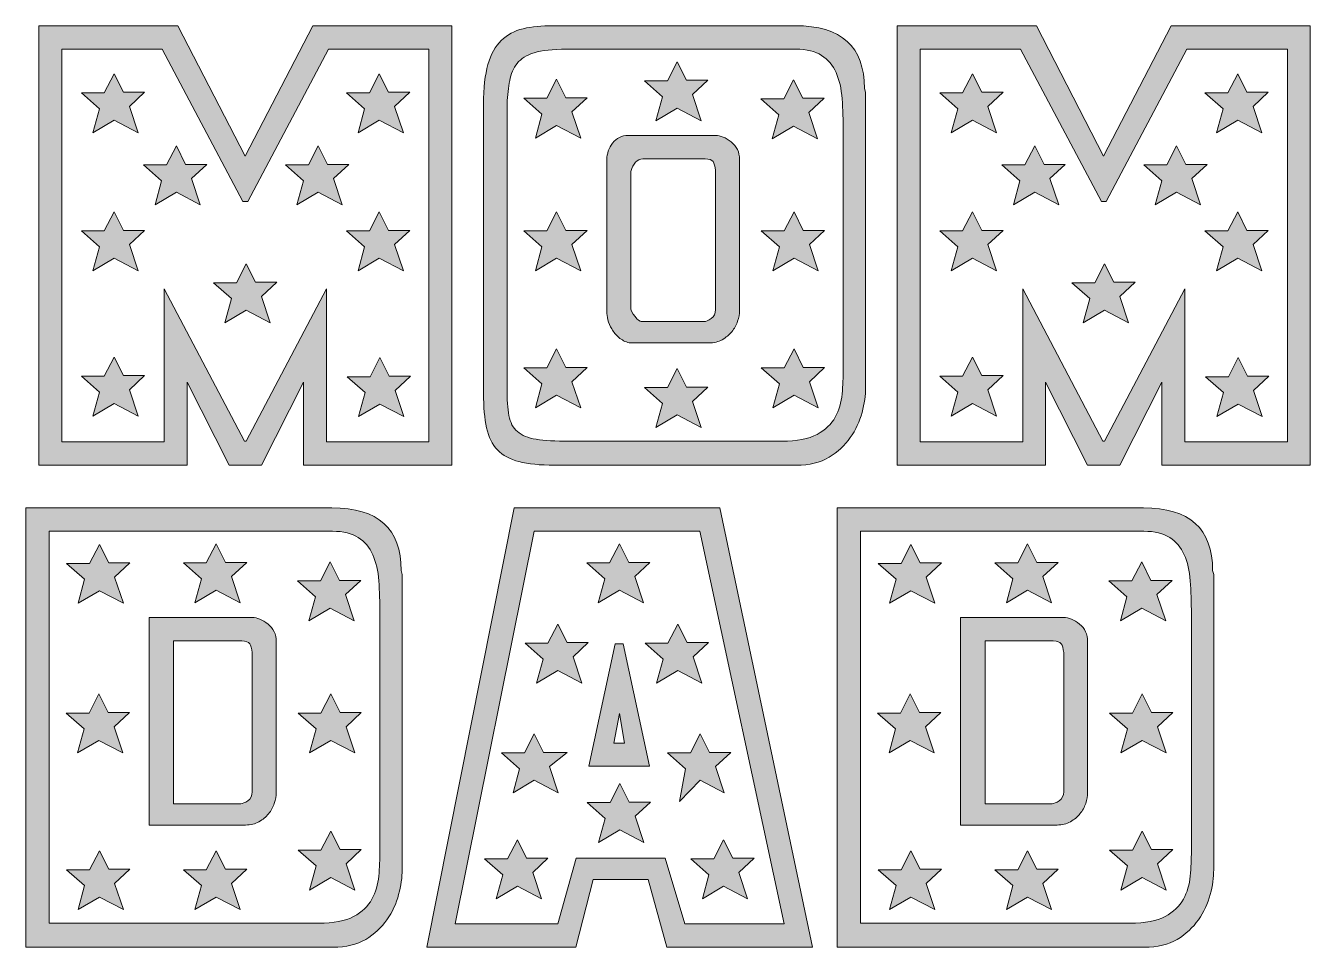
# Model space of a CAD drawing. Header units: centimetres. Extents: x 1.6 to 18.2, y -19 to -0.7.
# Drawn here: x 1.55 to 18.16, y -12.62 to -0.71 of the extents above; entities that cross this region are included whole.
import ezdxf

# ---------------------------------------------------------------- set-up
doc = ezdxf.new("R2010")
doc.units = ezdxf.units.CM
doc.header["$MEASUREMENT"] = 0
doc.layers.add('Capa 1', color=7, linetype='Continuous')

msp = doc.modelspace()

# ---------------------------------------------------------------- hatches: boundary and pattern name
at = {"layer": 'Capa 1', "true_color": 0x1c1c1b}
h = msp.add_hatch(color=250, dxfattribs=at)
h.dxf.hatch_style = 2
h.paths.add_polyline_path([(4.184, -6.385), (3.641, -5.313), (3.641, -6.385), (1.722, -6.385), (1.722, -0.706), (3.521, -0.706), (4.389, -2.392), (5.263, -0.706), (7.063, -0.706), (7.063, -6.385), (5.143, -6.385), (5.143, -5.313), (4.6, -6.385)])
h.paths.add_polyline_path([(5.44, -4.106), (5.44, -6.082), (6.766, -6.082), (6.766, -1.009), (5.468, -1.009), (4.424, -2.977), (4.36, -2.977), (3.316, -1.009), (2.018, -1.009), (2.018, -6.082), (3.344, -6.082), (3.344, -4.106), (4.381, -6.075), (4.403, -6.075)])
h.paths.add_polyline_path([(2.272, -1.573), (2.568, -1.573), (2.695, -1.327), (2.815, -1.566), (3.09, -1.566), (2.893, -1.75), (3.006, -2.089), (2.695, -1.926), (2.42, -2.089), (2.505, -1.778)])
h.paths.add_polyline_path([(2.272, -3.358), (2.568, -3.358), (2.695, -3.112), (2.815, -3.351), (3.09, -3.351), (2.893, -3.535), (3.006, -3.874), (2.695, -3.711), (2.42, -3.874), (2.505, -3.563)])
h.paths.add_polyline_path([(2.272, -5.235), (2.568, -5.235), (2.695, -4.988), (2.815, -5.228), (3.09, -5.228), (2.893, -5.412), (3.006, -5.75), (2.695, -5.588), (2.42, -5.75), (2.505, -5.44)])
h.paths.add_polyline_path([(3.076, -2.505), (3.373, -2.505), (3.5, -2.258), (3.619, -2.498), (3.895, -2.498), (3.697, -2.681), (3.81, -3.02), (3.5, -2.858), (3.224, -3.02), (3.309, -2.709)])
h.paths.add_polyline_path([(3.979, -4.029), (4.276, -4.029), (4.403, -3.782), (4.523, -4.022), (4.798, -4.022), (4.6, -4.205), (4.713, -4.544), (4.403, -4.382), (4.127, -4.544), (4.212, -4.233)])
h.paths.add_polyline_path([(4.911, -2.505), (5.207, -2.505), (5.334, -2.258), (5.454, -2.498), (5.729, -2.498), (5.531, -2.681), (5.644, -3.02), (5.334, -2.858), (5.059, -3.02), (5.143, -2.709)])
h.paths.add_polyline_path([(5.701, -1.573), (5.997, -1.573), (6.124, -1.327), (6.244, -1.566), (6.519, -1.566), (6.322, -1.75), (6.435, -2.089), (6.124, -1.926), (5.849, -2.089), (5.934, -1.778)])
h.paths.add_polyline_path([(5.701, -3.358), (5.997, -3.358), (6.124, -3.112), (6.244, -3.351), (6.519, -3.351), (6.322, -3.535), (6.435, -3.874), (6.124, -3.711), (5.849, -3.874), (5.934, -3.563)])
h.paths.add_polyline_path([(5.708, -5.242), (6.004, -5.242), (6.131, -4.995), (6.251, -5.235), (6.526, -5.235), (6.329, -5.419), (6.442, -5.757), (6.131, -5.595), (5.856, -5.757), (5.941, -5.447)])
h = msp.add_hatch(color=250, dxfattribs=at)
h.dxf.hatch_style = 2
edge = h.paths.add_edge_path()
edge.add_spline(control_points=[(12.411, -1.566), (12.411, -1.566), (12.411, -5.383), (12.411, -5.383), (12.411, -5.482), (12.395, -5.589), (12.365, -5.704), (12.334, -5.82), (12.284, -5.928), (12.213, -6.029), (12.142, -6.13), (12.051, -6.215), (11.938, -6.283), (11.825, -6.351), (11.684, -6.385), (11.515, -6.385), (11.515, -6.385), (8.389, -6.385), (8.389, -6.385), (8.201, -6.385), (8.048, -6.37), (7.93, -6.339), (7.813, -6.309), (7.72, -6.258), (7.652, -6.188), (7.583, -6.117), (7.536, -6.022), (7.511, -5.902), (7.485, -5.782), (7.472, -5.633), (7.472, -5.454), (7.472, -5.454), (7.472, -1.722), (7.472, -1.722), (7.472, -1.51), (7.491, -1.338), (7.528, -1.207), (7.566, -1.075), (7.623, -0.971), (7.701, -0.896), (7.779, -0.821), (7.873, -0.77), (7.983, -0.744), (8.094, -0.719), (8.224, -0.706), (8.375, -0.706), (8.375, -0.706), (11.5, -0.706), (11.5, -0.706), (12.098, -0.706), (12.396, -0.976), (12.396, -1.517), (12.396, -1.517), (12.411, -1.566), (12.411, -1.566)], knot_values=[0, 0, 0, 0, 1, 1, 1, 2, 2, 2, 3, 3, 3, 4, 4, 4, 5, 5, 5, 6, 6, 6, 7, 7, 7, 8, 8, 8, 9, 9, 9, 10, 10, 10, 11, 11, 11, 12, 12, 12, 13, 13, 13, 14, 14, 14, 15, 15, 15, 16, 16, 16, 17, 17, 17, 18, 18, 18, 18], degree=3, periodic=1)
edge = h.paths.add_edge_path()
edge.add_spline(control_points=[(7.775, -5.383), (7.775, -5.534), (7.783, -5.654), (7.8, -5.743), (7.816, -5.833), (7.853, -5.902), (7.909, -5.951), (7.966, -6.001), (8.047, -6.034), (8.153, -6.05), (8.258, -6.067), (8.401, -6.075), (8.579, -6.075), (8.579, -6.075), (11.331, -6.075), (11.331, -6.075), (11.524, -6.075), (11.674, -6.045), (11.783, -5.987), (11.891, -5.928), (11.97, -5.854), (12.019, -5.764), (12.068, -5.675), (12.098, -5.575), (12.107, -5.465), (12.117, -5.354), (12.121, -5.247), (12.121, -5.144), (12.121, -5.144), (12.121, -2.081), (12.121, -2.081), (12.121, -1.926), (12.117, -1.783), (12.107, -1.651), (12.098, -1.519), (12.072, -1.406), (12.03, -1.312), (11.987, -1.218), (11.925, -1.144), (11.843, -1.09), (11.76, -1.036), (11.649, -1.009), (11.507, -1.009), (11.507, -1.009), (8.544, -1.009), (8.544, -1.009), (8.365, -1.009), (8.227, -1.024), (8.128, -1.055), (8.029, -1.085), (7.955, -1.131), (7.906, -1.192), (7.856, -1.254), (7.825, -1.328), (7.81, -1.415), (7.796, -1.502), (7.785, -1.602), (7.775, -1.715), (7.775, -1.715), (7.775, -5.383), (7.775, -5.383)], knot_values=[0, 0, 0, 0, 1, 1, 1, 2, 2, 2, 3, 3, 3, 4, 4, 4, 5, 5, 5, 6, 6, 6, 7, 7, 7, 8, 8, 8, 9, 9, 9, 10, 10, 10, 11, 11, 11, 12, 12, 12, 13, 13, 13, 14, 14, 14, 15, 15, 15, 16, 16, 16, 17, 17, 17, 18, 18, 18, 19, 19, 19, 20, 20, 20, 20], degree=3, periodic=1)
h.paths.add_polyline_path([(8.227, -1.849), (7.994, -1.644), (8.29, -1.644), (8.417, -1.397), (8.537, -1.637), (8.812, -1.637), (8.615, -1.82), (8.728, -2.159), (8.417, -1.997), (8.142, -2.159)])
h.paths.add_polyline_path([(8.227, -3.563), (7.994, -3.358), (8.29, -3.358), (8.417, -3.112), (8.537, -3.351), (8.812, -3.351), (8.615, -3.535), (8.728, -3.874), (8.417, -3.711), (8.142, -3.874)])
h.paths.add_polyline_path([(8.227, -5.334), (7.994, -5.129), (8.29, -5.129), (8.417, -4.882), (8.537, -5.122), (8.812, -5.122), (8.615, -5.306), (8.728, -5.644), (8.417, -5.482), (8.142, -5.644)])
edge = h.paths.add_edge_path()
edge.add_spline(control_points=[(9.356, -4.805), (9.304, -4.791), (9.259, -4.767), (9.221, -4.734), (9.184, -4.701), (9.153, -4.665), (9.13, -4.625), (9.106, -4.585), (9.09, -4.545), (9.08, -4.505), (9.071, -4.465), (9.066, -4.431), (9.066, -4.403), (9.066, -4.403), (9.066, -2.434), (9.066, -2.434), (9.066, -2.359), (9.091, -2.288), (9.14, -2.223), (9.19, -2.157), (9.257, -2.124), (9.341, -2.124), (9.341, -2.124), (10.47, -2.124), (10.47, -2.124), (10.536, -2.124), (10.604, -2.152), (10.675, -2.208), (10.745, -2.265), (10.781, -2.34), (10.781, -2.434), (10.781, -2.434), (10.781, -4.389), (10.781, -4.389), (10.781, -4.431), (10.773, -4.477), (10.756, -4.526), (10.74, -4.576), (10.715, -4.62), (10.682, -4.66), (10.649, -4.7), (10.608, -4.734), (10.558, -4.763), (10.509, -4.791), (10.451, -4.805), (10.386, -4.805), (10.386, -4.805), (9.356, -4.805), (9.356, -4.805)], knot_values=[0, 0, 0, 0, 1, 1, 1, 2, 2, 2, 3, 3, 3, 4, 4, 4, 5, 5, 5, 6, 6, 6, 7, 7, 7, 8, 8, 8, 9, 9, 9, 10, 10, 10, 11, 11, 11, 12, 12, 12, 13, 13, 13, 14, 14, 14, 15, 15, 15, 16, 16, 16, 16], degree=3, periodic=1)
edge = h.paths.add_edge_path()
edge.add_spline(control_points=[(9.377, -4.367), (9.377, -4.386), (9.394, -4.418), (9.43, -4.463), (9.465, -4.507), (9.492, -4.53), (9.511, -4.53), (9.511, -4.53), (10.322, -4.53), (10.322, -4.53), (10.346, -4.53), (10.376, -4.517), (10.414, -4.491), (10.451, -4.465), (10.47, -4.426), (10.47, -4.374), (10.47, -4.374), (10.47, -2.575), (10.47, -2.575), (10.466, -2.524), (10.455, -2.486), (10.439, -2.462), (10.422, -2.439), (10.388, -2.427), (10.336, -2.427), (10.336, -2.427), (9.532, -2.427), (9.532, -2.427), (9.457, -2.432), (9.405, -2.486), (9.377, -2.589), (9.377, -2.589), (9.377, -4.367), (9.377, -4.367)], knot_values=[0, 0, 0, 0, 1, 1, 1, 2, 2, 2, 3, 3, 3, 4, 4, 4, 5, 5, 5, 6, 6, 6, 7, 7, 7, 8, 8, 8, 9, 9, 9, 10, 10, 10, 11, 11, 11, 11], degree=3, periodic=1)
h.paths.add_polyline_path([(9.786, -1.623), (9.553, -1.418), (9.849, -1.418), (9.976, -1.171), (10.096, -1.411), (10.372, -1.411), (10.174, -1.595), (10.287, -1.933), (9.976, -1.771), (9.701, -1.933)])
h.paths.add_polyline_path([(9.786, -5.588), (9.553, -5.383), (9.849, -5.383), (9.976, -5.136), (10.096, -5.376), (10.372, -5.376), (10.174, -5.56), (10.287, -5.898), (9.976, -5.736), (9.701, -5.898)])
h.paths.add_polyline_path([(11.289, -1.856), (11.056, -1.651), (11.352, -1.651), (11.479, -1.404), (11.599, -1.644), (11.874, -1.644), (11.677, -1.827), (11.79, -2.166), (11.479, -2.004), (11.204, -2.166)])
h.paths.add_polyline_path([(11.296, -3.563), (11.063, -3.358), (11.359, -3.358), (11.486, -3.112), (11.606, -3.351), (11.881, -3.351), (11.684, -3.535), (11.797, -3.874), (11.486, -3.711), (11.211, -3.874)])
h.paths.add_polyline_path([(11.296, -5.334), (11.063, -5.129), (11.359, -5.129), (11.486, -4.882), (11.606, -5.122), (11.881, -5.122), (11.684, -5.306), (11.797, -5.644), (11.486, -5.482), (11.211, -5.644)])
h = msp.add_hatch(color=250, dxfattribs=at)
h.dxf.hatch_style = 2
h.paths.add_polyline_path([(15.282, -6.385), (14.739, -5.313), (14.739, -6.385), (12.82, -6.385), (12.82, -0.706), (14.619, -0.706), (15.487, -2.392), (16.362, -0.706), (18.161, -0.706), (18.161, -6.385), (16.242, -6.385), (16.242, -5.313), (15.698, -6.385)])
h.paths.add_polyline_path([(16.538, -4.106), (16.538, -6.082), (17.864, -6.082), (17.864, -1.009), (16.566, -1.009), (15.522, -2.977), (15.459, -2.977), (14.414, -1.009), (13.116, -1.009), (13.116, -6.082), (14.443, -6.082), (14.443, -4.106), (15.48, -6.075), (15.501, -6.075)])
h.paths.add_polyline_path([(13.37, -1.573), (13.666, -1.573), (13.793, -1.327), (13.913, -1.566), (14.189, -1.566), (13.991, -1.75), (14.104, -2.089), (13.793, -1.926), (13.518, -2.089), (13.603, -1.778)])
h.paths.add_polyline_path([(13.37, -3.358), (13.666, -3.358), (13.793, -3.112), (13.913, -3.351), (14.189, -3.351), (13.991, -3.535), (14.104, -3.874), (13.793, -3.711), (13.518, -3.874), (13.603, -3.563)])
h.paths.add_polyline_path([(13.37, -5.235), (13.666, -5.235), (13.793, -4.988), (13.913, -5.228), (14.189, -5.228), (13.991, -5.412), (14.104, -5.75), (13.793, -5.588), (13.518, -5.75), (13.603, -5.44)])
h.paths.add_polyline_path([(14.174, -2.505), (14.471, -2.505), (14.598, -2.258), (14.718, -2.498), (14.993, -2.498), (14.795, -2.681), (14.908, -3.02), (14.598, -2.858), (14.323, -3.02), (14.407, -2.709)])
h.paths.add_polyline_path([(15.078, -4.029), (15.374, -4.029), (15.501, -3.782), (15.621, -4.022), (15.896, -4.022), (15.698, -4.205), (15.811, -4.544), (15.501, -4.382), (15.226, -4.544), (15.31, -4.233)])
h.paths.add_polyline_path([(16.009, -2.505), (16.305, -2.505), (16.432, -2.258), (16.552, -2.498), (16.827, -2.498), (16.63, -2.681), (16.743, -3.02), (16.432, -2.858), (16.157, -3.02), (16.242, -2.709)])
h.paths.add_polyline_path([(16.799, -1.573), (17.095, -1.573), (17.222, -1.327), (17.342, -1.566), (17.618, -1.566), (17.42, -1.75), (17.533, -2.089), (17.222, -1.926), (16.947, -2.089), (17.032, -1.778)])
h.paths.add_polyline_path([(16.799, -3.358), (17.095, -3.358), (17.222, -3.112), (17.342, -3.351), (17.618, -3.351), (17.42, -3.535), (17.533, -3.874), (17.222, -3.711), (16.947, -3.874), (17.032, -3.563)])
h.paths.add_polyline_path([(16.806, -5.242), (17.102, -5.242), (17.229, -4.995), (17.349, -5.235), (17.625, -5.235), (17.427, -5.419), (17.54, -5.757), (17.229, -5.595), (16.954, -5.757), (17.039, -5.447)])
h = msp.add_hatch(color=250, dxfattribs=at)
h.dxf.hatch_style = 2
edge = h.paths.add_edge_path()
edge.add_spline(control_points=[(6.42, -7.796), (6.42, -7.796), (6.42, -11.613), (6.42, -11.613), (6.42, -11.712), (6.405, -11.819), (6.374, -11.934), (6.344, -12.05), (6.293, -12.158), (6.223, -12.259), (6.152, -12.36), (6.061, -12.445), (5.948, -12.513), (5.835, -12.581), (5.694, -12.615), (5.524, -12.615), (5.524, -12.615), (1.552, -12.615), (1.552, -12.615), (1.552, -12.615), (1.552, -6.936), (1.552, -6.936), (1.552, -6.936), (5.51, -6.936), (5.51, -6.936), (6.108, -6.936), (6.406, -7.206), (6.406, -7.747), (6.406, -7.747), (6.42, -7.796), (6.42, -7.796)], knot_values=[0, 0, 0, 0, 1, 1, 1, 2, 2, 2, 3, 3, 3, 4, 4, 4, 5, 5, 5, 6, 6, 6, 7, 7, 7, 8, 8, 8, 9, 9, 9, 10, 10, 10, 10], degree=3, periodic=1)
edge = h.paths.add_edge_path()
edge.add_spline(control_points=[(1.855, -12.305), (1.855, -12.305), (5.341, -12.305), (5.341, -12.305), (5.534, -12.305), (5.684, -12.276), (5.792, -12.217), (5.901, -12.158), (5.979, -12.084), (6.029, -11.995), (6.078, -11.905), (6.108, -11.805), (6.117, -11.695), (6.126, -11.584), (6.131, -11.477), (6.131, -11.374), (6.131, -11.374), (6.131, -8.312), (6.131, -8.312), (6.131, -8.156), (6.126, -8.013), (6.117, -7.881), (6.108, -7.749), (6.082, -7.637), (6.039, -7.543), (5.997, -7.448), (5.935, -7.374), (5.852, -7.32), (5.77, -7.266), (5.658, -7.239), (5.517, -7.239), (5.517, -7.239), (1.855, -7.239), (1.855, -7.239), (1.855, -7.239), (1.855, -12.305), (1.855, -12.305)], knot_values=[0, 0, 0, 0, 1, 1, 1, 2, 2, 2, 3, 3, 3, 4, 4, 4, 5, 5, 5, 6, 6, 6, 7, 7, 7, 8, 8, 8, 9, 9, 9, 10, 10, 10, 11, 11, 11, 12, 12, 12, 12], degree=3, periodic=1)
h.paths.add_polyline_path([(2.307, -9.793), (2.074, -9.589), (2.371, -9.589), (2.498, -9.342), (2.617, -9.582), (2.893, -9.582), (2.695, -9.765), (2.808, -10.104), (2.498, -9.941), (2.222, -10.104)])
h.paths.add_polyline_path([(2.314, -7.86), (2.081, -7.655), (2.378, -7.655), (2.505, -7.408), (2.625, -7.648), (2.9, -7.648), (2.702, -7.832), (2.815, -8.17), (2.505, -8.008), (2.229, -8.17)])
h.paths.add_polyline_path([(2.314, -11.818), (2.081, -11.613), (2.378, -11.613), (2.505, -11.367), (2.625, -11.606), (2.9, -11.606), (2.702, -11.79), (2.815, -12.129), (2.505, -11.966), (2.229, -12.129)])
edge = h.paths.add_edge_path()
edge.add_spline(control_points=[(3.147, -11.035), (3.147, -11.035), (3.147, -8.354), (3.147, -8.354), (3.147, -8.354), (4.48, -8.354), (4.48, -8.354), (4.546, -8.354), (4.614, -8.382), (4.685, -8.439), (4.755, -8.495), (4.791, -8.57), (4.791, -8.664), (4.791, -8.664), (4.791, -10.619), (4.791, -10.619), (4.791, -10.661), (4.782, -10.707), (4.766, -10.756), (4.749, -10.806), (4.725, -10.85), (4.692, -10.89), (4.659, -10.93), (4.618, -10.964), (4.568, -10.993), (4.519, -11.021), (4.461, -11.035), (4.395, -11.035), (4.395, -11.035), (3.147, -11.035), (3.147, -11.035)], knot_values=[0, 0, 0, 0, 1, 1, 1, 2, 2, 2, 3, 3, 3, 4, 4, 4, 5, 5, 5, 6, 6, 6, 7, 7, 7, 8, 8, 8, 9, 9, 9, 10, 10, 10, 10], degree=3, periodic=1)
edge = h.paths.add_edge_path()
edge.add_spline(control_points=[(3.464, -10.76), (3.464, -10.76), (4.332, -10.76), (4.332, -10.76), (4.355, -10.76), (4.386, -10.747), (4.424, -10.721), (4.461, -10.695), (4.48, -10.656), (4.48, -10.605), (4.48, -10.605), (4.48, -8.805), (4.48, -8.805), (4.475, -8.754), (4.465, -8.716), (4.448, -8.693), (4.432, -8.669), (4.398, -8.657), (4.346, -8.657), (4.346, -8.657), (3.464, -8.657), (3.464, -8.657), (3.464, -8.657), (3.464, -10.76), (3.464, -10.76)], knot_values=[0, 0, 0, 0, 1, 1, 1, 2, 2, 2, 3, 3, 3, 4, 4, 4, 5, 5, 5, 6, 6, 6, 7, 7, 7, 8, 8, 8, 8], degree=3, periodic=1)
h.paths.add_polyline_path([(3.824, -7.853), (3.591, -7.648), (3.887, -7.648), (4.014, -7.401), (4.134, -7.641), (4.41, -7.641), (4.212, -7.825), (4.325, -8.163), (4.014, -8.001), (3.739, -8.163)])
h.paths.add_polyline_path([(3.824, -11.818), (3.591, -11.613), (3.887, -11.613), (4.014, -11.367), (4.134, -11.606), (4.41, -11.606), (4.212, -11.79), (4.325, -12.129), (4.014, -11.966), (3.739, -12.129)])
h.paths.add_polyline_path([(5.299, -8.086), (5.066, -7.881), (5.362, -7.881), (5.489, -7.634), (5.609, -7.874), (5.884, -7.874), (5.687, -8.058), (5.799, -8.396), (5.489, -8.234), (5.214, -8.396)])
h.paths.add_polyline_path([(5.306, -9.793), (5.073, -9.589), (5.369, -9.589), (5.496, -9.342), (5.616, -9.582), (5.891, -9.582), (5.694, -9.765), (5.807, -10.104), (5.496, -9.941), (5.221, -10.104)])
h.paths.add_polyline_path([(5.306, -11.564), (5.073, -11.36), (5.369, -11.36), (5.496, -11.113), (5.616, -11.352), (5.891, -11.352), (5.694, -11.536), (5.807, -11.875), (5.496, -11.712), (5.221, -11.875)])
h = msp.add_hatch(color=250, dxfattribs=at)
h.dxf.hatch_style = 2
h.paths.add_polyline_path([(10.527, -6.936), (11.726, -12.615), (9.842, -12.615), (9.602, -11.74), (8.89, -11.74), (8.664, -12.615), (6.738, -12.615), (7.867, -6.936)])
h.paths.add_polyline_path([(8.128, -7.239), (7.105, -12.312), (8.431, -12.312), (8.671, -11.465), (9.821, -11.465), (10.075, -12.312), (11.359, -12.312), (10.266, -7.239)])
h.paths.add_polyline_path([(7.634, -11.987), (7.719, -11.677), (7.486, -11.472), (7.782, -11.472), (7.909, -11.225), (8.029, -11.465), (8.304, -11.465), (8.107, -11.649), (8.219, -11.987), (7.909, -11.825)])
h.paths.add_polyline_path([(7.853, -10.619), (7.937, -10.308), (7.704, -10.104), (8.001, -10.104), (8.128, -9.857), (8.248, -10.097), (8.551, -10.097), (8.325, -10.28), (8.438, -10.619), (8.128, -10.456)])
h.paths.add_polyline_path([(8.156, -9.201), (8.241, -8.89), (8.008, -8.685), (8.304, -8.685), (8.431, -8.439), (8.551, -8.678), (8.826, -8.678), (8.629, -8.862), (8.742, -9.201), (8.431, -9.038)])
h.paths.add_polyline_path([(8.953, -8.163), (9.038, -7.853), (8.805, -7.648), (9.101, -7.648), (9.228, -7.401), (9.348, -7.641), (9.623, -7.641), (9.426, -7.825), (9.539, -8.163), (9.228, -8.001)])
h.paths.add_polyline_path([(8.96, -11.261), (9.045, -10.95), (8.812, -10.746), (9.108, -10.746), (9.235, -10.499), (9.355, -10.739), (9.631, -10.739), (9.433, -10.922), (9.546, -11.261), (9.235, -11.098)])
h.paths.add_polyline_path([(9.616, -10.273), (8.833, -10.273), (9.172, -8.693), (9.278, -8.693)])
h.paths.add_polyline_path([(9.158, -9.977), (9.292, -9.977), (9.228, -9.596)])
h.paths.add_polyline_path([(9.708, -9.201), (9.793, -8.89), (9.56, -8.685), (9.856, -8.685), (9.983, -8.439), (10.103, -8.678), (10.378, -8.678), (10.181, -8.862), (10.294, -9.201), (9.983, -9.038)])
h.paths.add_polyline_path([(10.004, -10.732), (10.082, -10.308), (9.849, -10.104), (10.146, -10.104), (10.273, -9.857), (10.393, -10.097), (10.668, -10.097), (10.47, -10.28), (10.583, -10.619), (10.273, -10.456)])
h.paths.add_polyline_path([(10.301, -11.987), (10.385, -11.677), (10.153, -11.472), (10.449, -11.472), (10.576, -11.225), (10.696, -11.465), (10.971, -11.465), (10.774, -11.649), (10.886, -11.987), (10.576, -11.825)])
h = msp.add_hatch(color=250, dxfattribs=at)
h.dxf.hatch_style = 2
edge = h.paths.add_edge_path()
edge.add_spline(control_points=[(16.912, -7.796), (16.912, -7.796), (16.912, -11.613), (16.912, -11.613), (16.912, -11.712), (16.897, -11.819), (16.866, -11.934), (16.835, -12.05), (16.785, -12.158), (16.714, -12.259), (16.644, -12.36), (16.552, -12.445), (16.439, -12.513), (16.326, -12.581), (16.185, -12.615), (16.016, -12.615), (16.016, -12.615), (12.044, -12.615), (12.044, -12.615), (12.044, -12.615), (12.044, -6.936), (12.044, -6.936), (12.044, -6.936), (16.002, -6.936), (16.002, -6.936), (16.599, -6.936), (16.898, -7.206), (16.898, -7.747), (16.898, -7.747), (16.912, -7.796), (16.912, -7.796)], knot_values=[0, 0, 0, 0, 1, 1, 1, 2, 2, 2, 3, 3, 3, 4, 4, 4, 5, 5, 5, 6, 6, 6, 7, 7, 7, 8, 8, 8, 9, 9, 9, 10, 10, 10, 10], degree=3, periodic=1)
edge = h.paths.add_edge_path()
edge.add_spline(control_points=[(12.347, -12.305), (12.347, -12.305), (15.832, -12.305), (15.832, -12.305), (16.025, -12.305), (16.176, -12.276), (16.284, -12.217), (16.392, -12.158), (16.471, -12.084), (16.52, -11.995), (16.57, -11.905), (16.599, -11.805), (16.608, -11.695), (16.618, -11.584), (16.623, -11.477), (16.623, -11.374), (16.623, -11.374), (16.623, -8.312), (16.623, -8.312), (16.623, -8.156), (16.618, -8.013), (16.608, -7.881), (16.599, -7.749), (16.573, -7.637), (16.531, -7.543), (16.489, -7.448), (16.426, -7.374), (16.344, -7.32), (16.262, -7.266), (16.15, -7.239), (16.009, -7.239), (16.009, -7.239), (12.347, -7.239), (12.347, -7.239), (12.347, -7.239), (12.347, -12.305), (12.347, -12.305)], knot_values=[0, 0, 0, 0, 1, 1, 1, 2, 2, 2, 3, 3, 3, 4, 4, 4, 5, 5, 5, 6, 6, 6, 7, 7, 7, 8, 8, 8, 9, 9, 9, 10, 10, 10, 11, 11, 11, 12, 12, 12, 12], degree=3, periodic=1)
h.paths.add_polyline_path([(12.799, -9.793), (12.566, -9.589), (12.862, -9.589), (12.989, -9.342), (13.109, -9.582), (13.384, -9.582), (13.187, -9.765), (13.299, -10.104), (12.989, -9.941), (12.714, -10.104)])
h.paths.add_polyline_path([(12.806, -7.86), (12.573, -7.655), (12.869, -7.655), (12.996, -7.408), (13.116, -7.648), (13.391, -7.648), (13.194, -7.832), (13.307, -8.17), (12.996, -8.008), (12.721, -8.17)])
h.paths.add_polyline_path([(12.806, -11.818), (12.573, -11.613), (12.869, -11.613), (12.996, -11.367), (13.116, -11.606), (13.391, -11.606), (13.194, -11.79), (13.307, -12.129), (12.996, -11.966), (12.721, -12.129)])
edge = h.paths.add_edge_path()
edge.add_spline(control_points=[(13.638, -11.035), (13.638, -11.035), (13.638, -8.354), (13.638, -8.354), (13.638, -8.354), (14.972, -8.354), (14.972, -8.354), (15.037, -8.354), (15.106, -8.382), (15.176, -8.439), (15.247, -8.495), (15.282, -8.57), (15.282, -8.664), (15.282, -8.664), (15.282, -10.619), (15.282, -10.619), (15.282, -10.661), (15.274, -10.707), (15.257, -10.756), (15.241, -10.806), (15.216, -10.85), (15.183, -10.89), (15.15, -10.93), (15.109, -10.964), (15.06, -10.993), (15.01, -11.021), (14.953, -11.035), (14.887, -11.035), (14.887, -11.035), (13.638, -11.035), (13.638, -11.035)], knot_values=[0, 0, 0, 0, 1, 1, 1, 2, 2, 2, 3, 3, 3, 4, 4, 4, 5, 5, 5, 6, 6, 6, 7, 7, 7, 8, 8, 8, 9, 9, 9, 10, 10, 10, 10], degree=3, periodic=1)
edge = h.paths.add_edge_path()
edge.add_spline(control_points=[(13.956, -10.76), (13.956, -10.76), (14.823, -10.76), (14.823, -10.76), (14.847, -10.76), (14.878, -10.747), (14.915, -10.721), (14.953, -10.695), (14.972, -10.656), (14.972, -10.605), (14.972, -10.605), (14.972, -8.805), (14.972, -8.805), (14.967, -8.754), (14.956, -8.716), (14.94, -8.693), (14.923, -8.669), (14.889, -8.657), (14.838, -8.657), (14.838, -8.657), (13.956, -8.657), (13.956, -8.657), (13.956, -8.657), (13.956, -10.76), (13.956, -10.76)], knot_values=[0, 0, 0, 0, 1, 1, 1, 2, 2, 2, 3, 3, 3, 4, 4, 4, 5, 5, 5, 6, 6, 6, 7, 7, 7, 8, 8, 8, 8], degree=3, periodic=1)
h.paths.add_polyline_path([(14.315, -7.853), (14.083, -7.648), (14.379, -7.648), (14.506, -7.401), (14.626, -7.641), (14.901, -7.641), (14.703, -7.825), (14.816, -8.163), (14.506, -8.001), (14.231, -8.163)])
h.paths.add_polyline_path([(14.315, -11.818), (14.083, -11.613), (14.379, -11.613), (14.506, -11.367), (14.626, -11.606), (14.901, -11.606), (14.703, -11.79), (14.816, -12.129), (14.506, -11.966), (14.231, -12.129)])
h.paths.add_polyline_path([(15.79, -8.086), (15.557, -7.881), (15.854, -7.881), (15.981, -7.634), (16.1, -7.874), (16.376, -7.874), (16.178, -8.058), (16.291, -8.396), (15.981, -8.234), (15.705, -8.396)])
h.paths.add_polyline_path([(15.797, -9.793), (15.564, -9.589), (15.861, -9.589), (15.988, -9.342), (16.108, -9.582), (16.383, -9.582), (16.185, -9.765), (16.298, -10.104), (15.988, -9.941), (15.712, -10.104)])
h.paths.add_polyline_path([(15.797, -11.564), (15.564, -11.36), (15.861, -11.36), (15.988, -11.113), (16.108, -11.352), (16.383, -11.352), (16.185, -11.536), (16.298, -11.875), (15.988, -11.712), (15.712, -11.875)])

# ---------------------------------------------------------------- linework, layer by layer
at = {"layer": 'Capa 1', "lineweight": 0}
for points in [[(4.184, -6.385), (3.641, -5.313), (3.641, -6.385), (1.722, -6.385), (1.722, -0.706), (3.521, -0.706), (4.389, -2.392), (5.263, -0.706), (7.063, -0.706), (7.063, -6.385), (5.143, -6.385), (5.143, -5.313), (4.6, -6.385), (4.184, -6.385)], [(15.282, -6.385), (14.739, -5.313), (14.739, -6.385), (12.82, -6.385), (12.82, -0.706), (14.619, -0.706), (15.487, -2.392), (16.362, -0.706), (18.161, -0.706), (18.161, -6.385), (16.242, -6.385), (16.242, -5.313), (15.698, -6.385), (15.282, -6.385)], [(5.44, -4.106), (5.44, -6.082), (6.766, -6.082), (6.766, -1.009), (5.468, -1.009), (4.424, -2.977), (4.36, -2.977), (3.316, -1.009), (2.018, -1.009), (2.018, -6.082), (3.344, -6.082), (3.344, -4.106), (4.381, -6.075), (4.403, -6.075), (5.44, -4.106)], [(16.538, -4.106), (16.538, -6.082), (17.864, -6.082), (17.864, -1.009), (16.566, -1.009), (15.522, -2.977), (15.459, -2.977), (14.414, -1.009), (13.116, -1.009), (13.116, -6.082), (14.443, -6.082), (14.443, -4.106), (15.48, -6.075), (15.501, -6.075), (16.538, -4.106)], [(2.272, -1.573), (2.568, -1.573), (2.695, -1.327), (2.815, -1.566), (3.09, -1.566), (2.893, -1.75), (3.006, -2.089), (2.695, -1.926), (2.42, -2.089), (2.505, -1.778), (2.272, -1.573)], [(5.701, -1.573), (5.997, -1.573), (6.124, -1.327), (6.244, -1.566), (6.519, -1.566), (6.322, -1.75), (6.435, -2.089), (6.124, -1.926), (5.849, -2.089), (5.934, -1.778), (5.701, -1.573)], [(9.786, -1.623), (9.553, -1.418), (9.849, -1.418), (9.976, -1.171), (10.096, -1.411), (10.372, -1.411), (10.174, -1.595), (10.287, -1.933), (9.976, -1.771), (9.701, -1.933), (9.786, -1.623)], [(13.37, -1.573), (13.666, -1.573), (13.793, -1.327), (13.913, -1.566), (14.189, -1.566), (13.991, -1.75), (14.104, -2.089), (13.793, -1.926), (13.518, -2.089), (13.603, -1.778), (13.37, -1.573)], [(16.799, -1.573), (17.095, -1.573), (17.222, -1.327), (17.342, -1.566), (17.618, -1.566), (17.42, -1.75), (17.533, -2.089), (17.222, -1.926), (16.947, -2.089), (17.032, -1.778), (16.799, -1.573)], [(8.227, -1.849), (7.994, -1.644), (8.29, -1.644), (8.417, -1.397), (8.537, -1.637), (8.812, -1.637), (8.615, -1.82), (8.728, -2.159), (8.417, -1.997), (8.142, -2.159), (8.227, -1.849)], [(11.289, -1.856), (11.056, -1.651), (11.352, -1.651), (11.479, -1.404), (11.599, -1.644), (11.874, -1.644), (11.677, -1.827), (11.79, -2.166), (11.479, -2.004), (11.204, -2.166), (11.289, -1.856)], [(3.076, -2.505), (3.373, -2.505), (3.5, -2.258), (3.619, -2.498), (3.895, -2.498), (3.697, -2.681), (3.81, -3.02), (3.5, -2.858), (3.224, -3.02), (3.309, -2.709), (3.076, -2.505)], [(4.911, -2.505), (5.207, -2.505), (5.334, -2.258), (5.454, -2.498), (5.729, -2.498), (5.531, -2.681), (5.644, -3.02), (5.334, -2.858), (5.059, -3.02), (5.143, -2.709), (4.911, -2.505)], [(14.174, -2.505), (14.471, -2.505), (14.598, -2.258), (14.718, -2.498), (14.993, -2.498), (14.795, -2.681), (14.908, -3.02), (14.598, -2.858), (14.323, -3.02), (14.407, -2.709), (14.174, -2.505)], [(16.009, -2.505), (16.305, -2.505), (16.432, -2.258), (16.552, -2.498), (16.827, -2.498), (16.63, -2.681), (16.743, -3.02), (16.432, -2.858), (16.157, -3.02), (16.242, -2.709), (16.009, -2.505)], [(2.272, -3.358), (2.568, -3.358), (2.695, -3.112), (2.815, -3.351), (3.09, -3.351), (2.893, -3.535), (3.006, -3.874), (2.695, -3.711), (2.42, -3.874), (2.505, -3.563), (2.272, -3.358)], [(5.701, -3.358), (5.997, -3.358), (6.124, -3.112), (6.244, -3.351), (6.519, -3.351), (6.322, -3.535), (6.435, -3.874), (6.124, -3.711), (5.849, -3.874), (5.934, -3.563), (5.701, -3.358)], [(8.227, -3.563), (7.994, -3.358), (8.29, -3.358), (8.417, -3.112), (8.537, -3.351), (8.812, -3.351), (8.615, -3.535), (8.728, -3.874), (8.417, -3.711), (8.142, -3.874), (8.227, -3.563)], [(11.296, -3.563), (11.063, -3.358), (11.359, -3.358), (11.486, -3.112), (11.606, -3.351), (11.881, -3.351), (11.684, -3.535), (11.797, -3.874), (11.486, -3.711), (11.211, -3.874), (11.296, -3.563)], [(13.37, -3.358), (13.666, -3.358), (13.793, -3.112), (13.913, -3.351), (14.189, -3.351), (13.991, -3.535), (14.104, -3.874), (13.793, -3.711), (13.518, -3.874), (13.603, -3.563), (13.37, -3.358)], [(16.799, -3.358), (17.095, -3.358), (17.222, -3.112), (17.342, -3.351), (17.618, -3.351), (17.42, -3.535), (17.533, -3.874), (17.222, -3.711), (16.947, -3.874), (17.032, -3.563), (16.799, -3.358)], [(3.979, -4.029), (4.276, -4.029), (4.403, -3.782), (4.523, -4.022), (4.798, -4.022), (4.6, -4.205), (4.713, -4.544), (4.403, -4.382), (4.127, -4.544), (4.212, -4.233), (3.979, -4.029)], [(15.078, -4.029), (15.374, -4.029), (15.501, -3.782), (15.621, -4.022), (15.896, -4.022), (15.698, -4.205), (15.811, -4.544), (15.501, -4.382), (15.226, -4.544), (15.31, -4.233), (15.078, -4.029)], [(8.227, -5.334), (7.994, -5.129), (8.29, -5.129), (8.417, -4.882), (8.537, -5.122), (8.812, -5.122), (8.615, -5.306), (8.728, -5.644), (8.417, -5.482), (8.142, -5.644), (8.227, -5.334)], [(11.296, -5.334), (11.063, -5.129), (11.359, -5.129), (11.486, -4.882), (11.606, -5.122), (11.881, -5.122), (11.684, -5.306), (11.797, -5.644), (11.486, -5.482), (11.211, -5.644), (11.296, -5.334)], [(2.272, -5.235), (2.568, -5.235), (2.695, -4.988), (2.815, -5.228), (3.09, -5.228), (2.893, -5.412), (3.006, -5.75), (2.695, -5.588), (2.42, -5.75), (2.505, -5.44), (2.272, -5.235)], [(5.708, -5.242), (6.004, -5.242), (6.131, -4.995), (6.251, -5.235), (6.526, -5.235), (6.329, -5.419), (6.442, -5.757), (6.131, -5.595), (5.856, -5.757), (5.941, -5.447), (5.708, -5.242)], [(9.786, -5.588), (9.553, -5.383), (9.849, -5.383), (9.976, -5.136), (10.096, -5.376), (10.372, -5.376), (10.174, -5.56), (10.287, -5.898), (9.976, -5.736), (9.701, -5.898), (9.786, -5.588)], [(13.37, -5.235), (13.666, -5.235), (13.793, -4.988), (13.913, -5.228), (14.189, -5.228), (13.991, -5.412), (14.104, -5.75), (13.793, -5.588), (13.518, -5.75), (13.603, -5.44), (13.37, -5.235)], [(16.806, -5.242), (17.102, -5.242), (17.229, -4.995), (17.349, -5.235), (17.625, -5.235), (17.427, -5.419), (17.54, -5.757), (17.229, -5.595), (16.954, -5.757), (17.039, -5.447), (16.806, -5.242)], [(10.527, -6.936), (11.726, -12.615), (9.842, -12.615), (9.602, -11.74), (8.89, -11.74), (8.664, -12.615), (6.738, -12.615), (7.867, -6.936), (10.527, -6.936)], [(8.128, -7.239), (7.105, -12.312), (8.431, -12.312), (8.671, -11.465), (9.821, -11.465), (10.075, -12.312), (11.359, -12.312), (10.266, -7.239), (8.128, -7.239)], [(2.314, -7.86), (2.081, -7.655), (2.378, -7.655), (2.505, -7.408), (2.625, -7.648), (2.9, -7.648), (2.702, -7.832), (2.815, -8.17), (2.505, -8.008), (2.229, -8.17), (2.314, -7.86)], [(3.824, -7.853), (3.591, -7.648), (3.887, -7.648), (4.014, -7.401), (4.134, -7.641), (4.41, -7.641), (4.212, -7.825), (4.325, -8.163), (4.014, -8.001), (3.739, -8.163), (3.824, -7.853)], [(8.953, -8.163), (9.038, -7.853), (8.805, -7.648), (9.101, -7.648), (9.228, -7.401), (9.348, -7.641), (9.623, -7.641), (9.426, -7.825), (9.539, -8.163), (9.228, -8.001), (8.953, -8.163)], [(12.806, -7.86), (12.573, -7.655), (12.869, -7.655), (12.996, -7.408), (13.116, -7.648), (13.391, -7.648), (13.194, -7.832), (13.307, -8.17), (12.996, -8.008), (12.721, -8.17), (12.806, -7.86)], [(14.315, -7.853), (14.083, -7.648), (14.379, -7.648), (14.506, -7.401), (14.626, -7.641), (14.901, -7.641), (14.703, -7.825), (14.816, -8.163), (14.506, -8.001), (14.231, -8.163), (14.315, -7.853)], [(5.299, -8.086), (5.066, -7.881), (5.362, -7.881), (5.489, -7.634), (5.609, -7.874), (5.884, -7.874), (5.687, -8.058), (5.799, -8.396), (5.489, -8.234), (5.214, -8.396), (5.299, -8.086)], [(15.79, -8.086), (15.557, -7.881), (15.854, -7.881), (15.981, -7.634), (16.1, -7.874), (16.376, -7.874), (16.178, -8.058), (16.291, -8.396), (15.981, -8.234), (15.705, -8.396), (15.79, -8.086)], [(8.156, -9.201), (8.241, -8.89), (8.008, -8.685), (8.304, -8.685), (8.431, -8.439), (8.551, -8.678), (8.826, -8.678), (8.629, -8.862), (8.742, -9.201), (8.431, -9.038), (8.156, -9.201)], [(9.708, -9.201), (9.793, -8.89), (9.56, -8.685), (9.856, -8.685), (9.983, -8.439), (10.103, -8.678), (10.378, -8.678), (10.181, -8.862), (10.294, -9.201), (9.983, -9.038), (9.708, -9.201)], [(9.616, -10.273), (8.833, -10.273), (9.172, -8.693), (9.278, -8.693), (9.616, -10.273)], [(2.307, -9.793), (2.074, -9.589), (2.371, -9.589), (2.498, -9.342), (2.617, -9.582), (2.893, -9.582), (2.695, -9.765), (2.808, -10.104), (2.498, -9.941), (2.222, -10.104), (2.307, -9.793)], [(5.306, -9.793), (5.073, -9.589), (5.369, -9.589), (5.496, -9.342), (5.616, -9.582), (5.891, -9.582), (5.694, -9.765), (5.807, -10.104), (5.496, -9.941), (5.221, -10.104), (5.306, -9.793)], [(12.799, -9.793), (12.566, -9.589), (12.862, -9.589), (12.989, -9.342), (13.109, -9.582), (13.384, -9.582), (13.187, -9.765), (13.299, -10.104), (12.989, -9.941), (12.714, -10.104), (12.799, -9.793)], [(15.797, -9.793), (15.564, -9.589), (15.861, -9.589), (15.988, -9.342), (16.108, -9.582), (16.383, -9.582), (16.185, -9.765), (16.298, -10.104), (15.988, -9.941), (15.712, -10.104), (15.797, -9.793)], [(9.158, -9.977), (9.292, -9.977), (9.228, -9.596), (9.158, -9.977)], [(7.853, -10.619), (7.937, -10.308), (7.704, -10.104), (8.001, -10.104), (8.128, -9.857), (8.248, -10.097), (8.551, -10.097), (8.325, -10.28), (8.438, -10.619), (8.128, -10.456), (7.853, -10.619)], [(10.004, -10.732), (10.082, -10.308), (9.849, -10.104), (10.146, -10.104), (10.273, -9.857), (10.393, -10.097), (10.668, -10.097), (10.47, -10.28), (10.583, -10.619), (10.273, -10.456), (10.004, -10.732)], [(8.96, -11.261), (9.045, -10.95), (8.812, -10.746), (9.108, -10.746), (9.235, -10.499), (9.355, -10.739), (9.631, -10.739), (9.433, -10.922), (9.546, -11.261), (9.235, -11.098), (8.96, -11.261)], [(5.306, -11.564), (5.073, -11.36), (5.369, -11.36), (5.496, -11.113), (5.616, -11.352), (5.891, -11.352), (5.694, -11.536), (5.807, -11.875), (5.496, -11.712), (5.221, -11.875), (5.306, -11.564)], [(15.797, -11.564), (15.564, -11.36), (15.861, -11.36), (15.988, -11.113), (16.108, -11.352), (16.383, -11.352), (16.185, -11.536), (16.298, -11.875), (15.988, -11.712), (15.712, -11.875), (15.797, -11.564)], [(7.634, -11.987), (7.719, -11.677), (7.486, -11.472), (7.782, -11.472), (7.909, -11.225), (8.029, -11.465), (8.304, -11.465), (8.107, -11.649), (8.219, -11.987), (7.909, -11.825), (7.634, -11.987)], [(10.301, -11.987), (10.385, -11.677), (10.153, -11.472), (10.449, -11.472), (10.576, -11.225), (10.696, -11.465), (10.971, -11.465), (10.774, -11.649), (10.886, -11.987), (10.576, -11.825), (10.301, -11.987)], [(2.314, -11.818), (2.081, -11.613), (2.378, -11.613), (2.505, -11.367), (2.625, -11.606), (2.9, -11.606), (2.702, -11.79), (2.815, -12.129), (2.505, -11.966), (2.229, -12.129), (2.314, -11.818)], [(3.824, -11.818), (3.591, -11.613), (3.887, -11.613), (4.014, -11.367), (4.134, -11.606), (4.41, -11.606), (4.212, -11.79), (4.325, -12.129), (4.014, -11.966), (3.739, -12.129), (3.824, -11.818)], [(12.806, -11.818), (12.573, -11.613), (12.869, -11.613), (12.996, -11.367), (13.116, -11.606), (13.391, -11.606), (13.194, -11.79), (13.307, -12.129), (12.996, -11.966), (12.721, -12.129), (12.806, -11.818)], [(14.315, -11.818), (14.083, -11.613), (14.379, -11.613), (14.506, -11.367), (14.626, -11.606), (14.901, -11.606), (14.703, -11.79), (14.816, -12.129), (14.506, -11.966), (14.231, -12.129), (14.315, -11.818)]]:
    msp.add_lwpolyline(points, dxfattribs=at)
for points, knots in [([(12.411, -1.566), (12.411, -1.566), (12.411, -5.383), (12.411, -5.383), (12.411, -5.482), (12.395, -5.589), (12.365, -5.704), (12.334, -5.82), (12.284, -5.928), (12.213, -6.029), (12.142, -6.13), (12.051, -6.215), (11.938, -6.283), (11.825, -6.351), (11.684, -6.385), (11.515, -6.385), (11.515, -6.385), (8.389, -6.385), (8.389, -6.385), (8.201, -6.385), (8.048, -6.37), (7.93, -6.339), (7.813, -6.309), (7.72, -6.258), (7.652, -6.188), (7.583, -6.117), (7.536, -6.022), (7.511, -5.902), (7.485, -5.782), (7.472, -5.633), (7.472, -5.454), (7.472, -5.454), (7.472, -1.722), (7.472, -1.722), (7.472, -1.51), (7.491, -1.338), (7.528, -1.207), (7.566, -1.075), (7.623, -0.971), (7.701, -0.896), (7.779, -0.821), (7.873, -0.77), (7.983, -0.744), (8.094, -0.719), (8.224, -0.706), (8.375, -0.706), (8.375, -0.706), (11.5, -0.706), (11.5, -0.706), (12.098, -0.706), (12.396, -0.976), (12.396, -1.517), (12.396, -1.517), (12.411, -1.566), (12.411, -1.566)], [0, 0, 0, 0, 1, 1, 1, 2, 2, 2, 3, 3, 3, 4, 4, 4, 5, 5, 5, 6, 6, 6, 7, 7, 7, 8, 8, 8, 9, 9, 9, 10, 10, 10, 11, 11, 11, 12, 12, 12, 13, 13, 13, 14, 14, 14, 15, 15, 15, 16, 16, 16, 17, 17, 17, 18, 18, 18, 18]), ([(7.775, -5.383), (7.775, -5.534), (7.783, -5.654), (7.8, -5.743), (7.816, -5.833), (7.853, -5.902), (7.909, -5.951), (7.966, -6.001), (8.047, -6.034), (8.153, -6.05), (8.258, -6.067), (8.401, -6.075), (8.579, -6.075), (8.579, -6.075), (11.331, -6.075), (11.331, -6.075), (11.524, -6.075), (11.674, -6.045), (11.783, -5.987), (11.891, -5.928), (11.97, -5.854), (12.019, -5.764), (12.068, -5.675), (12.098, -5.575), (12.107, -5.465), (12.117, -5.354), (12.121, -5.247), (12.121, -5.144), (12.121, -5.144), (12.121, -2.081), (12.121, -2.081), (12.121, -1.926), (12.117, -1.783), (12.107, -1.651), (12.098, -1.519), (12.072, -1.406), (12.03, -1.312), (11.987, -1.218), (11.925, -1.144), (11.843, -1.09), (11.76, -1.036), (11.649, -1.009), (11.507, -1.009), (11.507, -1.009), (8.544, -1.009), (8.544, -1.009), (8.365, -1.009), (8.227, -1.024), (8.128, -1.055), (8.029, -1.085), (7.955, -1.131), (7.906, -1.192), (7.856, -1.254), (7.825, -1.328), (7.81, -1.415), (7.796, -1.502), (7.785, -1.602), (7.775, -1.715), (7.775, -1.715), (7.775, -5.383), (7.775, -5.383)], [0, 0, 0, 0, 1, 1, 1, 2, 2, 2, 3, 3, 3, 4, 4, 4, 5, 5, 5, 6, 6, 6, 7, 7, 7, 8, 8, 8, 9, 9, 9, 10, 10, 10, 11, 11, 11, 12, 12, 12, 13, 13, 13, 14, 14, 14, 15, 15, 15, 16, 16, 16, 17, 17, 17, 18, 18, 18, 19, 19, 19, 20, 20, 20, 20]), ([(9.356, -4.805), (9.304, -4.791), (9.259, -4.767), (9.221, -4.734), (9.184, -4.701), (9.153, -4.665), (9.13, -4.625), (9.106, -4.585), (9.09, -4.545), (9.08, -4.505), (9.071, -4.465), (9.066, -4.431), (9.066, -4.403), (9.066, -4.403), (9.066, -2.434), (9.066, -2.434), (9.066, -2.359), (9.091, -2.288), (9.14, -2.223), (9.19, -2.157), (9.257, -2.124), (9.341, -2.124), (9.341, -2.124), (10.47, -2.124), (10.47, -2.124), (10.536, -2.124), (10.604, -2.152), (10.675, -2.208), (10.745, -2.265), (10.781, -2.34), (10.781, -2.434), (10.781, -2.434), (10.781, -4.389), (10.781, -4.389), (10.781, -4.431), (10.773, -4.477), (10.756, -4.526), (10.74, -4.576), (10.715, -4.62), (10.682, -4.66), (10.649, -4.7), (10.608, -4.734), (10.558, -4.763), (10.509, -4.791), (10.451, -4.805), (10.386, -4.805), (10.386, -4.805), (9.356, -4.805), (9.356, -4.805)], [0, 0, 0, 0, 1, 1, 1, 2, 2, 2, 3, 3, 3, 4, 4, 4, 5, 5, 5, 6, 6, 6, 7, 7, 7, 8, 8, 8, 9, 9, 9, 10, 10, 10, 11, 11, 11, 12, 12, 12, 13, 13, 13, 14, 14, 14, 15, 15, 15, 16, 16, 16, 16]), ([(9.377, -4.367), (9.377, -4.386), (9.394, -4.418), (9.43, -4.463), (9.465, -4.507), (9.492, -4.53), (9.511, -4.53), (9.511, -4.53), (10.322, -4.53), (10.322, -4.53), (10.346, -4.53), (10.376, -4.517), (10.414, -4.491), (10.451, -4.465), (10.47, -4.426), (10.47, -4.374), (10.47, -4.374), (10.47, -2.575), (10.47, -2.575), (10.466, -2.524), (10.455, -2.486), (10.439, -2.462), (10.422, -2.439), (10.388, -2.427), (10.336, -2.427), (10.336, -2.427), (9.532, -2.427), (9.532, -2.427), (9.457, -2.432), (9.405, -2.486), (9.377, -2.589), (9.377, -2.589), (9.377, -4.367), (9.377, -4.367)], [0, 0, 0, 0, 1, 1, 1, 2, 2, 2, 3, 3, 3, 4, 4, 4, 5, 5, 5, 6, 6, 6, 7, 7, 7, 8, 8, 8, 9, 9, 9, 10, 10, 10, 11, 11, 11, 11]), ([(6.42, -7.796), (6.42, -7.796), (6.42, -11.613), (6.42, -11.613), (6.42, -11.712), (6.405, -11.819), (6.374, -11.934), (6.344, -12.05), (6.293, -12.158), (6.223, -12.259), (6.152, -12.36), (6.061, -12.445), (5.948, -12.513), (5.835, -12.581), (5.694, -12.615), (5.524, -12.615), (5.524, -12.615), (1.552, -12.615), (1.552, -12.615), (1.552, -12.615), (1.552, -6.936), (1.552, -6.936), (1.552, -6.936), (5.51, -6.936), (5.51, -6.936), (6.108, -6.936), (6.406, -7.206), (6.406, -7.747), (6.406, -7.747), (6.42, -7.796), (6.42, -7.796)], [0, 0, 0, 0, 1, 1, 1, 2, 2, 2, 3, 3, 3, 4, 4, 4, 5, 5, 5, 6, 6, 6, 7, 7, 7, 8, 8, 8, 9, 9, 9, 10, 10, 10, 10]), ([(16.912, -7.796), (16.912, -7.796), (16.912, -11.613), (16.912, -11.613), (16.912, -11.712), (16.897, -11.819), (16.866, -11.934), (16.835, -12.05), (16.785, -12.158), (16.714, -12.259), (16.644, -12.36), (16.552, -12.445), (16.439, -12.513), (16.326, -12.581), (16.185, -12.615), (16.016, -12.615), (16.016, -12.615), (12.044, -12.615), (12.044, -12.615), (12.044, -12.615), (12.044, -6.936), (12.044, -6.936), (12.044, -6.936), (16.002, -6.936), (16.002, -6.936), (16.599, -6.936), (16.898, -7.206), (16.898, -7.747), (16.898, -7.747), (16.912, -7.796), (16.912, -7.796)], [0, 0, 0, 0, 1, 1, 1, 2, 2, 2, 3, 3, 3, 4, 4, 4, 5, 5, 5, 6, 6, 6, 7, 7, 7, 8, 8, 8, 9, 9, 9, 10, 10, 10, 10]), ([(1.855, -12.305), (1.855, -12.305), (5.341, -12.305), (5.341, -12.305), (5.534, -12.305), (5.684, -12.276), (5.792, -12.217), (5.901, -12.158), (5.979, -12.084), (6.029, -11.995), (6.078, -11.905), (6.108, -11.805), (6.117, -11.695), (6.126, -11.584), (6.131, -11.477), (6.131, -11.374), (6.131, -11.374), (6.131, -8.312), (6.131, -8.312), (6.131, -8.156), (6.126, -8.013), (6.117, -7.881), (6.108, -7.749), (6.082, -7.637), (6.039, -7.543), (5.997, -7.448), (5.935, -7.374), (5.852, -7.32), (5.77, -7.266), (5.658, -7.239), (5.517, -7.239), (5.517, -7.239), (1.855, -7.239), (1.855, -7.239), (1.855, -7.239), (1.855, -12.305), (1.855, -12.305)], [0, 0, 0, 0, 1, 1, 1, 2, 2, 2, 3, 3, 3, 4, 4, 4, 5, 5, 5, 6, 6, 6, 7, 7, 7, 8, 8, 8, 9, 9, 9, 10, 10, 10, 11, 11, 11, 12, 12, 12, 12]), ([(12.347, -12.305), (12.347, -12.305), (15.832, -12.305), (15.832, -12.305), (16.025, -12.305), (16.176, -12.276), (16.284, -12.217), (16.392, -12.158), (16.471, -12.084), (16.52, -11.995), (16.57, -11.905), (16.599, -11.805), (16.608, -11.695), (16.618, -11.584), (16.623, -11.477), (16.623, -11.374), (16.623, -11.374), (16.623, -8.312), (16.623, -8.312), (16.623, -8.156), (16.618, -8.013), (16.608, -7.881), (16.599, -7.749), (16.573, -7.637), (16.531, -7.543), (16.489, -7.448), (16.426, -7.374), (16.344, -7.32), (16.262, -7.266), (16.15, -7.239), (16.009, -7.239), (16.009, -7.239), (12.347, -7.239), (12.347, -7.239), (12.347, -7.239), (12.347, -12.305), (12.347, -12.305)], [0, 0, 0, 0, 1, 1, 1, 2, 2, 2, 3, 3, 3, 4, 4, 4, 5, 5, 5, 6, 6, 6, 7, 7, 7, 8, 8, 8, 9, 9, 9, 10, 10, 10, 11, 11, 11, 12, 12, 12, 12]), ([(3.147, -11.035), (3.147, -11.035), (3.147, -8.354), (3.147, -8.354), (3.147, -8.354), (4.48, -8.354), (4.48, -8.354), (4.546, -8.354), (4.614, -8.382), (4.685, -8.439), (4.755, -8.495), (4.791, -8.57), (4.791, -8.664), (4.791, -8.664), (4.791, -10.619), (4.791, -10.619), (4.791, -10.661), (4.782, -10.707), (4.766, -10.756), (4.749, -10.806), (4.725, -10.85), (4.692, -10.89), (4.659, -10.93), (4.618, -10.964), (4.568, -10.993), (4.519, -11.021), (4.461, -11.035), (4.395, -11.035), (4.395, -11.035), (3.147, -11.035), (3.147, -11.035)], [0, 0, 0, 0, 1, 1, 1, 2, 2, 2, 3, 3, 3, 4, 4, 4, 5, 5, 5, 6, 6, 6, 7, 7, 7, 8, 8, 8, 9, 9, 9, 10, 10, 10, 10]), ([(13.638, -11.035), (13.638, -11.035), (13.638, -8.354), (13.638, -8.354), (13.638, -8.354), (14.972, -8.354), (14.972, -8.354), (15.037, -8.354), (15.106, -8.382), (15.176, -8.439), (15.247, -8.495), (15.282, -8.57), (15.282, -8.664), (15.282, -8.664), (15.282, -10.619), (15.282, -10.619), (15.282, -10.661), (15.274, -10.707), (15.257, -10.756), (15.241, -10.806), (15.216, -10.85), (15.183, -10.89), (15.15, -10.93), (15.109, -10.964), (15.06, -10.993), (15.01, -11.021), (14.953, -11.035), (14.887, -11.035), (14.887, -11.035), (13.638, -11.035), (13.638, -11.035)], [0, 0, 0, 0, 1, 1, 1, 2, 2, 2, 3, 3, 3, 4, 4, 4, 5, 5, 5, 6, 6, 6, 7, 7, 7, 8, 8, 8, 9, 9, 9, 10, 10, 10, 10]), ([(3.464, -10.76), (3.464, -10.76), (4.332, -10.76), (4.332, -10.76), (4.355, -10.76), (4.386, -10.747), (4.424, -10.721), (4.461, -10.695), (4.48, -10.656), (4.48, -10.605), (4.48, -10.605), (4.48, -8.805), (4.48, -8.805), (4.475, -8.754), (4.465, -8.716), (4.448, -8.693), (4.432, -8.669), (4.398, -8.657), (4.346, -8.657), (4.346, -8.657), (3.464, -8.657), (3.464, -8.657), (3.464, -8.657), (3.464, -10.76), (3.464, -10.76)], [0, 0, 0, 0, 1, 1, 1, 2, 2, 2, 3, 3, 3, 4, 4, 4, 5, 5, 5, 6, 6, 6, 7, 7, 7, 8, 8, 8, 8]), ([(13.956, -10.76), (13.956, -10.76), (14.823, -10.76), (14.823, -10.76), (14.847, -10.76), (14.878, -10.747), (14.915, -10.721), (14.953, -10.695), (14.972, -10.656), (14.972, -10.605), (14.972, -10.605), (14.972, -8.805), (14.972, -8.805), (14.967, -8.754), (14.956, -8.716), (14.94, -8.693), (14.923, -8.669), (14.889, -8.657), (14.838, -8.657), (14.838, -8.657), (13.956, -8.657), (13.956, -8.657), (13.956, -8.657), (13.956, -10.76), (13.956, -10.76)], [0, 0, 0, 0, 1, 1, 1, 2, 2, 2, 3, 3, 3, 4, 4, 4, 5, 5, 5, 6, 6, 6, 7, 7, 7, 8, 8, 8, 8])]:
    msp.add_open_spline(points, degree=3, knots=knots, dxfattribs=at)

doc.saveas('drawing.dxf')
